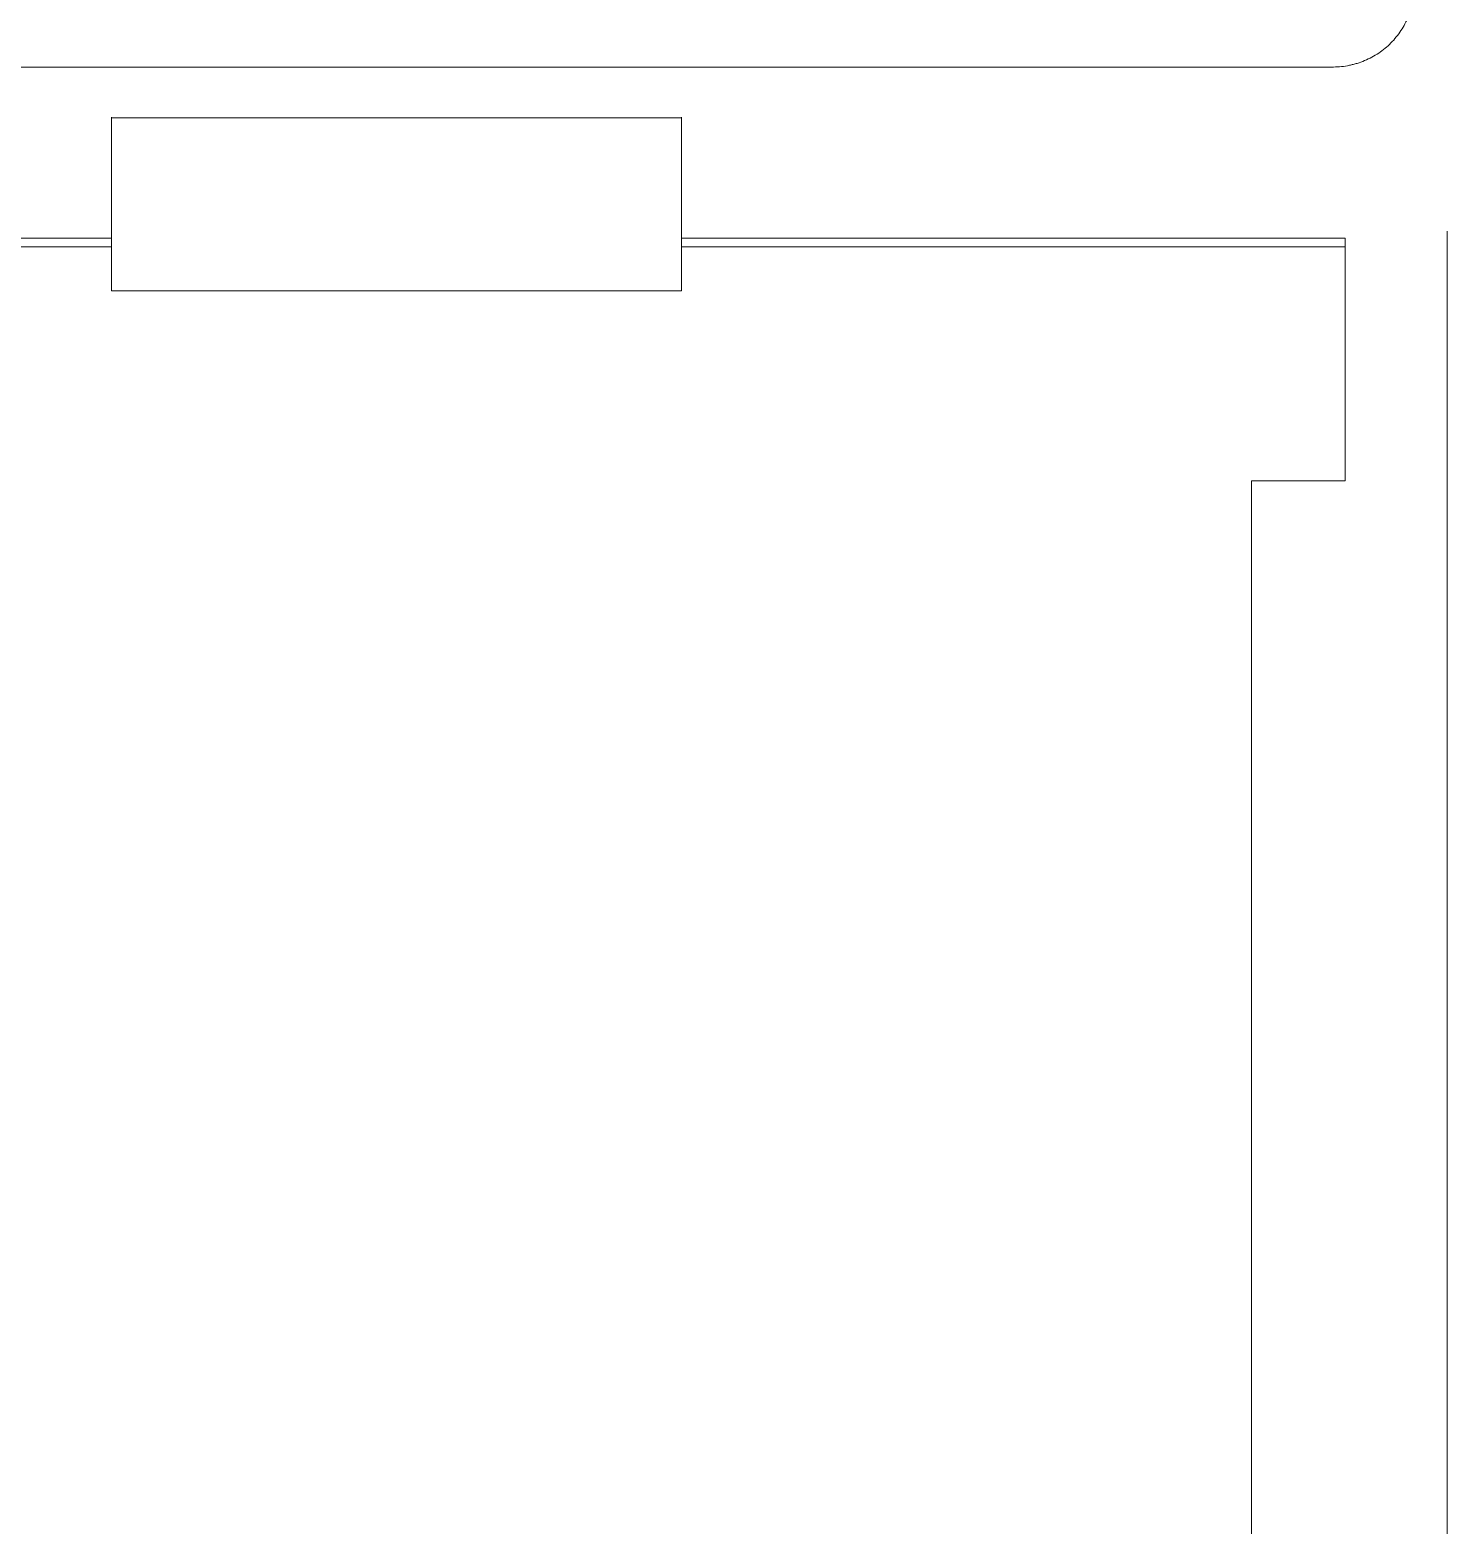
# Model space of a CAD drawing. Header units: millimetres. Extents: x 4134 to 7422, y 1400 to 3585.
# Drawn here: x 6125.15 to 6142.55, y 3342.49 to 3360.84 of the extents above; entities that cross this region are included whole.
import ezdxf

# ---------------------------------------------------------------- set-up
doc = ezdxf.new("R2010")
doc.units = ezdxf.units.MM
doc.layers.add('000-PI-Oprema', color=30, linetype='Continuous', lineweight=5)

# ---------------------------------------------------------------- blocks, each defined once
blk = doc.blocks.new('S7-1500 DQ HF - 6ES7522-1BL01-0AB0')
at = {"layer": '000-PI-Oprema', "color": 0, "linetype": 'ByBlock', "lineweight": 0}
for p, q in [((5.9, 134.6), (28.9, 134.6)), ((28.904, 134.6), (28.904, 134.6)), ((20.9, 133.978), (13.9, 133.978)), ((13.9, 132.5), (5.75, 132.5)), ((13.9, 132.394), (5.75, 132.394)), ((13.9, 132.394), (13.9, 132.5)), ((13.9, 131.851), (13.9, 132.394)), ((20.9, 132.5), (20.9, 132.394)), ((29.05, 132.5), (20.9, 132.5)), ((20.9, 132.394), (20.9, 131.851)), ((29.05, 132.394), (20.9, 132.394)), ((29.05, 129.52), (29.05, 132.5)), ((20.9, 131.851), (13.9, 131.851)), ((29.05, 129.52), (27.9, 129.52))]:
    blk.add_line(p, q, dxfattribs=at)
for points, knots in [([(29.9, 135.6), (29.9, 135.534), (29.893, 135.47), (29.874, 135.375), (29.866, 135.343), (29.848, 135.281), (29.837, 135.25), (29.799, 135.159), (29.769, 135.102), (29.716, 135.02), (29.696, 134.994), (29.655, 134.943), (29.633, 134.918), (29.564, 134.849), (29.514, 134.808), (29.433, 134.753), (29.404, 134.736), (29.347, 134.705), (29.288, 134.677), (29.227, 134.655), (29.18, 134.64), (29.164, 134.636), (29.132, 134.628), (29.116, 134.624), (29.035, 134.607), (28.97, 134.6), (28.904, 134.6)], [0, 0, 0, 0, 0.125, 0.125, 0.1875, 0.1875, 0.25, 0.25, 0.375, 0.375, 0.4375, 0.4375, 0.5, 0.5, 0.625, 0.625, 0.6875, 0.6875, 0.75, 0.8125, 0.8125, 0.84375, 0.84375, 0.875, 0.875, 1, 1, 1, 1]), ([(30.3, 23.299), (30.3, 26.64), (30.3, 34.605), (30.3, 47.245), (30.3, 62.731), (30.3, 77.025), (30.3, 91.235), (30.3, 105.802), (30.3, 119.972), (30.3, 129.542), (30.3, 132.586)], [0, 0, 0, 0, 0.091483, 0.21812, 0.346206, 0.515858, 0.610111, 0.736264, 0.916066, 1, 1, 1, 1]), ([(27.9, 129.52), (27.9, 127.497), (27.9, 118.948), (27.9, 105.802), (27.9, 91.235), (27.9, 77.025), (27.9, 62.731), (27.9, 47.245), (27.9, 34.486), (27.9, 25.605), (27.9, 21.348), (27.9, 20.55)], [0, 0, 0, 0, 0.055935, 0.236292, 0.362833, 0.457376, 0.627551, 0.756032, 0.883059, 0.978086, 1, 1, 1, 1])]:
    blk.add_open_spline(points, degree=3, knots=knots, dxfattribs=at)
for points in [[(28.9, 134.6), (28.901, 134.6), (28.902, 134.6), (28.904, 134.6)], [(13.9, 133.984), (13.9, 133.489), (13.9, 132.995), (13.9, 132.5)], [(20.9, 132.5), (20.9, 132.995), (20.9, 133.489), (20.9, 133.984)]]:
    blk.add_open_spline(points, degree=3, dxfattribs=at)

msp = doc.modelspace()

# ---------------------------------------------------------------- block references
at = {"layer": '000-PI-Oprema', "color": 0, "linetype": 'ByBlock', "lineweight": 0}
msp.add_blockref('S7-1500 DQ HF - 6ES7522-1BL01-0AB0', (6112.248, 3225.785), dxfattribs=at)

doc.saveas('drawing.dxf')
